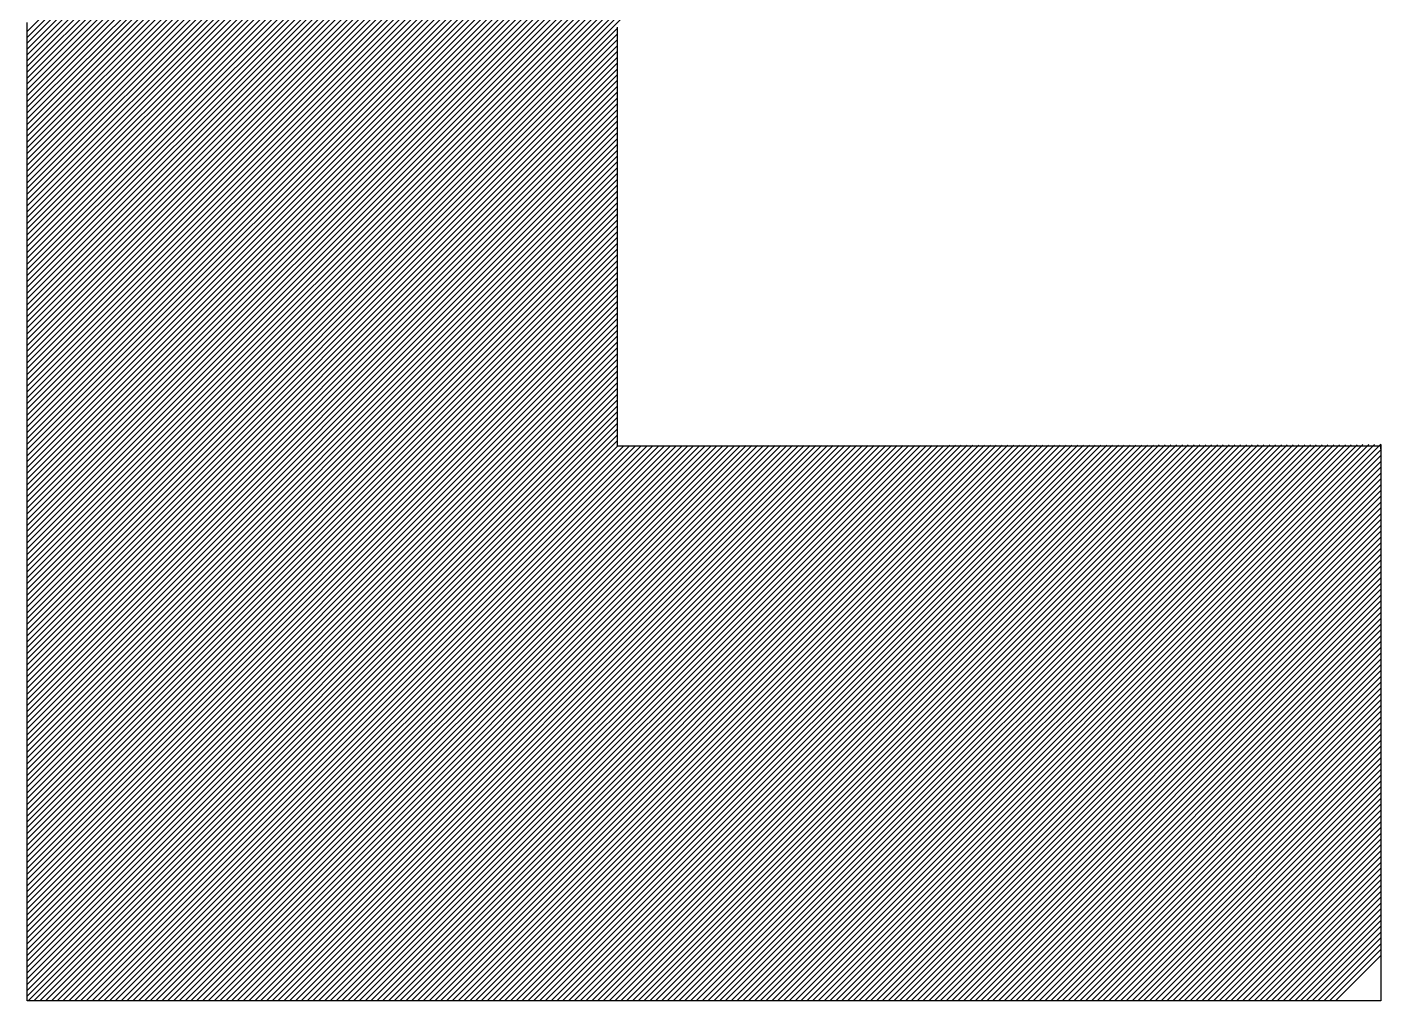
# Model space of a CAD drawing. Extents: x 3196 to 9141, y -1880 to 2325.
# Drawn here: x 8971.76 to 8988.24, y -1204.94 to -1193.09 of the extents above; entities that cross this region are included whole.
import ezdxf

# ---------------------------------------------------------------- set-up
doc = ezdxf.new("R2010")
doc.units = 0
doc.header["$MEASUREMENT"] = 0
doc.layers.add('1', color=1, linetype='CONTINUOUS')
doc.layers.add('10', color=10, linetype='CONTINUOUS')

msp = doc.modelspace()

# ---------------------------------------------------------------- linework, layer by layer
at = {"layer": '1', "linetype": 'Continuous'}
for p, q in [((8971.762268, -1200.211985), (8986.317018, -1185.657285)), ((8971.762268, -1200.141285), (8986.246318, -1185.657285)), ((8971.762268, -1200.070585), (8986.175568, -1185.657285)), ((8971.762268, -1199.999885), (8986.104868, -1185.657285)), ((8971.762268, -1199.929185), (8986.034168, -1185.657285)), ((8971.762268, -1199.858435), (8985.963468, -1185.657285)), ((8971.762268, -1199.787735), (8985.892718, -1185.657285)), ((8971.762268, -1199.717035), (8985.822018, -1185.657285)), ((8971.762268, -1199.646335), (8985.751318, -1185.657285)), ((8971.762268, -1199.575635), (8985.680618, -1185.657285)), ((8971.762268, -1199.504885), (8985.609918, -1185.657285)), ((8971.762268, -1199.434185), (8985.539168, -1185.657285)), ((8971.762268, -1199.363485), (8985.468468, -1185.657285)), ((8971.762268, -1199.292785), (8985.397768, -1185.657285)), ((8971.762268, -1199.222035), (8985.327068, -1185.657285)), ((8971.762268, -1199.151335), (8985.256368, -1185.657285)), ((8971.762268, -1199.080635), (8985.185618, -1185.657285)), ((8971.762268, -1199.009935), (8985.114918, -1185.657285)), ((8971.762268, -1198.939235), (8985.044218, -1185.657285)), ((8971.762268, -1198.868485), (8984.973518, -1185.657285)), ((8971.762268, -1198.797785), (8984.902768, -1185.657285)), ((8971.762268, -1198.727085), (8984.832068, -1185.657285)), ((8971.762268, -1198.656385), (8984.761368, -1185.657285)), ((8971.762268, -1198.585685), (8984.690668, -1185.657285)), ((8971.762268, -1198.514935), (8984.619968, -1185.657285)), ((8971.762268, -1198.444235), (8984.549218, -1185.657285)), ((8971.762268, -1198.373535), (8984.478518, -1185.657285)), ((8971.762268, -1198.302835), (8984.407818, -1185.657285)), ((8971.762268, -1198.232085), (8984.337118, -1185.657285)), ((8971.762268, -1198.161385), (8984.266418, -1185.657285)), ((8971.762268, -1198.090685), (8984.195668, -1185.657285)), ((8971.762268, -1198.019985), (8984.124968, -1185.657285)), ((8971.762268, -1197.949285), (8984.054268, -1185.657285)), ((8971.762268, -1197.878535), (8983.983568, -1185.657285)), ((8971.762268, -1197.807835), (8983.912818, -1185.657285)), ((8971.762268, -1197.737135), (8983.842118, -1185.657285)), ((8971.762268, -1197.666435), (8983.771418, -1185.657285)), ((8971.762268, -1197.595735), (8983.700718, -1185.657285)), ((8971.762268, -1197.524985), (8983.630018, -1185.657285)), ((8971.762268, -1197.454285), (8983.559268, -1185.657285)), ((8971.762268, -1197.383585), (8983.488568, -1185.657285)), ((8971.762268, -1197.312885), (8983.417868, -1185.657285)), ((8971.762268, -1197.242135), (8983.347168, -1185.657285)), ((8971.762268, -1197.171435), (8983.276468, -1185.657285)), ((8971.762268, -1197.100735), (8983.205718, -1185.657285)), ((8971.762268, -1197.030035), (8983.135018, -1185.657285)), ((8971.762268, -1196.959335), (8983.064318, -1185.657285)), ((8971.762268, -1196.888585), (8982.993618, -1185.657285)), ((8971.762268, -1196.817885), (8982.922868, -1185.657285)), ((8971.762268, -1196.747185), (8982.852168, -1185.657285)), ((8971.762268, -1196.676485), (8982.781468, -1185.657285)), ((8971.762268, -1196.605785), (8982.710768, -1185.657285)), ((8971.762268, -1196.535035), (8982.640068, -1185.657285)), ((8971.762268, -1196.464335), (8982.569318, -1185.657285)), ((8971.762268, -1196.393635), (8982.498618, -1185.657285)), ((8971.762268, -1196.322935), (8982.427918, -1185.657285)), ((8971.762268, -1196.252185), (8982.357218, -1185.657285)), ((8971.762268, -1196.181485), (8982.286518, -1185.657285)), ((8971.762268, -1196.110785), (8982.215768, -1185.657285)), ((8971.762268, -1196.040085), (8982.145068, -1185.657285)), ((8971.762268, -1195.969385), (8982.074368, -1185.657285)), ((8971.762268, -1195.898635), (8982.003668, -1185.657285)), ((8971.762268, -1195.827935), (8981.932918, -1185.657285)), ((8971.762268, -1195.757235), (8981.862218, -1185.657285)), ((8971.762268, -1195.686535), (8981.791518, -1185.657285)), ((8971.762268, -1195.615835), (8981.720818, -1185.657285)), ((8971.762268, -1195.545085), (8981.650118, -1185.657285)), ((8971.762268, -1195.474385), (8981.579368, -1185.657285)), ((8971.762268, -1195.403685), (8981.508668, -1185.657285)), ((8971.762268, -1195.332985), (8981.437968, -1185.657285)), ((8971.762268, -1195.262235), (8981.367268, -1185.657285)), ((8971.762268, -1195.191535), (8981.296568, -1185.657285)), ((8971.762268, -1195.120835), (8981.225818, -1185.657285)), ((8971.762268, -1195.050135), (8981.155118, -1185.657285)), ((8971.762268, -1194.979435), (8981.084418, -1185.657285)), ((8971.762268, -1194.908685), (8981.013718, -1185.657285)), ((8971.762268, -1194.837985), (8980.943018, -1185.657285)), ((8971.762268, -1194.767285), (8980.872268, -1185.657285)), ((8971.762268, -1194.696585), (8980.801568, -1185.657285)), ((8971.762268, -1194.625885), (8980.730868, -1185.657285)), ((8971.762268, -1194.555135), (8980.660168, -1185.657285)), ((8971.762268, -1194.484435), (8980.589418, -1185.657285)), ((8971.762268, -1194.413735), (8980.518718, -1185.657285)), ((8971.762268, -1194.343035), (8980.448018, -1185.657285)), ((8971.762268, -1194.272285), (8980.377318, -1185.657285)), ((8971.762268, -1194.201585), (8980.306618, -1185.657285)), ((8971.762268, -1194.130885), (8980.235868, -1185.657285)), ((8971.762268, -1194.060185), (8980.165168, -1185.657285)), ((8971.762268, -1193.989485), (8980.094468, -1185.657285)), ((8971.762268, -1193.918735), (8980.023768, -1185.657285)), ((8971.762268, -1193.848035), (8979.953068, -1185.657285)), ((8971.762268, -1193.777335), (8979.882318, -1185.657285)), ((8971.762268, -1193.706635), (8979.811618, -1185.657285)), ((8971.762268, -1193.635935), (8979.740918, -1185.657285)), ((8971.762268, -1193.565185), (8979.670218, -1185.657285)), ((8971.762268, -1193.494485), (8979.599468, -1185.657285)), ((8971.762268, -1193.423785), (8979.528768, -1185.657285)), ((8971.762268, -1193.353085), (8979.458068, -1185.657285)), ((8971.762268, -1193.282385), (8979.387368, -1185.657285)), ((8971.762268, -1193.211635), (8979.316668, -1185.657285)), ((8971.762268, -1193.140935), (8979.245918, -1185.657285)), ((8971.762268, -1200.282735), (8978.943768, -1193.101235)), ((8971.762268, -1200.353435), (8978.943768, -1193.171985)), ((8971.762268, -1200.424135), (8978.943768, -1193.242685)), ((8971.762268, -1200.494835), (8978.943768, -1193.313385)), ((8971.762268, -1200.565585), (8978.943768, -1193.384085)), ((8971.762268, -1200.636285), (8978.943768, -1193.454835)), ((8971.762268, -1200.706985), (8978.943768, -1193.525535)), ((8971.762268, -1200.777685), (8978.943768, -1193.596235)), ((8971.762268, -1200.848385), (8978.943768, -1193.666935)), ((8971.762268, -1200.919135), (8978.943768, -1193.737635)), ((8971.762268, -1200.989835), (8978.943768, -1193.808385)), ((8971.762268, -1201.060535), (8978.943768, -1193.879085)), ((8971.762268, -1201.131235), (8978.943768, -1193.949785)), ((8971.762268, -1201.201935), (8978.943768, -1194.020485)), ((8971.762268, -1201.272685), (8978.943768, -1194.091185)), ((8971.762268, -1201.343385), (8978.943768, -1194.161935)), ((8971.762268, -1201.414085), (8978.943768, -1194.232635)), ((8971.762268, -1201.484785), (8978.943768, -1194.303335)), ((8971.762268, -1201.555485), (8978.943768, -1194.374035)), ((8971.762268, -1201.626235), (8978.943768, -1194.444785)), ((8971.762268, -1201.696935), (8978.943768, -1194.515485)), ((8971.762268, -1201.767635), (8978.943768, -1194.586185)), ((8971.762268, -1201.838335), (8978.943768, -1194.656885)), ((8971.762268, -1201.909085), (8978.943768, -1194.727585)), ((8971.762268, -1201.979785), (8978.943768, -1194.798335)), ((8971.762268, -1202.050485), (8978.943768, -1194.869035)), ((8971.762268, -1202.121185), (8978.943768, -1194.939735)), ((8971.762268, -1202.191885), (8978.943768, -1195.010435)), ((8971.762268, -1202.262635), (8978.943768, -1195.081135)), ((8971.762268, -1202.333335), (8978.943768, -1195.151885)), ((8971.762268, -1202.404035), (8978.943768, -1195.222585)), ((8971.762268, -1202.474735), (8978.943768, -1195.293285)), ((8971.762268, -1202.545435), (8978.943768, -1195.363985)), ((8971.762268, -1202.616185), (8978.943768, -1195.434685)), ((8971.762268, -1202.686885), (8978.943768, -1195.505435)), ((8971.762268, -1202.757585), (8978.943768, -1195.576135)), ((8971.762268, -1202.828285), (8978.943768, -1195.646835)), ((8971.762268, -1202.899035), (8978.943768, -1195.717535)), ((8971.762268, -1202.969735), (8978.943768, -1195.788285)), ((8971.762268, -1203.040435), (8978.943768, -1195.858985)), ((8971.762268, -1203.111135), (8978.943768, -1195.929685)), ((8971.762268, -1203.181835), (8978.943768, -1196.000385)), ((8971.762268, -1203.252585), (8978.943768, -1196.071085)), ((8971.762268, -1203.323285), (8978.943768, -1196.141835)), ((8971.762268, -1203.393985), (8978.943768, -1196.212535)), ((8971.762268, -1203.464685), (8978.943768, -1196.283235)), ((8971.762268, -1203.535385), (8978.943768, -1196.353935)), ((8971.762268, -1203.606135), (8978.943768, -1196.424635)), ((8971.762268, -1203.676835), (8978.943768, -1196.495385)), ((8971.762268, -1203.747535), (8978.943768, -1196.566085)), ((8971.762268, -1203.818235), (8978.943768, -1196.636785)), ((8971.762268, -1203.888985), (8978.943768, -1196.707485)), ((8971.762268, -1203.959685), (8978.943768, -1196.778235)), ((8971.762268, -1204.030385), (8978.943768, -1196.848935)), ((8971.762268, -1204.101085), (8978.943768, -1196.919635)), ((8971.762268, -1204.171785), (8978.943768, -1196.990335)), ((8971.762268, -1204.242535), (8978.943768, -1197.061035)), ((8971.762268, -1204.313235), (8978.943768, -1197.131785)), ((8971.762268, -1204.383935), (8978.943768, -1197.202485)), ((8971.762268, -1204.454635), (8978.943768, -1197.273185)), ((8971.762268, -1204.525335), (8978.943768, -1197.343885)), ((8971.762268, -1204.596085), (8978.943768, -1197.414585)), ((8971.762268, -1204.666785), (8978.943768, -1197.485335)), ((8971.762268, -1204.737485), (8978.943768, -1197.556035)), ((8971.762268, -1204.808185), (8978.943768, -1197.626735)), ((8971.762268, -1204.878935), (8978.943768, -1197.697435)), ((8971.775168, -1204.936735), (8978.943768, -1197.768185)), ((8971.845868, -1204.936735), (8978.943768, -1197.838885)), ((8971.916568, -1204.936735), (8978.943768, -1197.909585)), ((8971.987318, -1204.936735), (8978.943768, -1197.980285)), ((8972.058018, -1204.936735), (8978.943768, -1198.050985)), ((8972.128718, -1204.936735), (8978.943768, -1198.121735)), ((8972.199418, -1204.936735), (8978.954018, -1198.182135)), ((8972.270118, -1204.936735), (8979.024868, -1198.182035)), ((8972.340868, -1204.936735), (8979.095668, -1198.181935)), ((8972.411568, -1204.936735), (8979.166518, -1198.181785)), ((8972.482268, -1204.936735), (8979.237318, -1198.181685)), ((8972.552968, -1204.936735), (8979.308168, -1198.181585)), ((8972.623668, -1204.936735), (8979.378968, -1198.181435)), ((8972.694418, -1204.936735), (8979.449818, -1198.181335)), ((8972.765118, -1204.936735), (8979.520618, -1198.181235)), ((8972.835818, -1204.936735), (8979.591468, -1198.181135)), ((8972.906518, -1204.936735), (8979.662268, -1198.180985)), ((8972.977268, -1204.936735), (8979.733118, -1198.180885)), ((8973.047968, -1204.936735), (8979.803918, -1198.180785)), ((8973.118668, -1204.936735), (8979.874768, -1198.180635)), ((8973.189368, -1204.936735), (8979.945568, -1198.180535)), ((8973.260068, -1204.936735), (8980.016418, -1198.180435)), ((8973.330818, -1204.936735), (8980.087218, -1198.180285)), ((8973.401518, -1204.936735), (8980.158068, -1198.180185)), ((8973.472218, -1204.936735), (8980.228868, -1198.180085)), ((8973.542918, -1204.936735), (8980.299718, -1198.179985)), ((8973.613618, -1204.936735), (8980.370518, -1198.179835)), ((8973.684368, -1204.936735), (8980.441368, -1198.179735)), ((8973.755068, -1204.936735), (8980.512218, -1198.179635)), ((8973.825768, -1204.936735), (8980.583018, -1198.179485)), ((8973.896468, -1204.936735), (8980.653868, -1198.179385)), ((8973.967218, -1204.936735), (8980.724668, -1198.179285)), ((8974.037918, -1204.936735), (8980.795518, -1198.179185)), ((8974.108618, -1204.936735), (8980.866318, -1198.179035)), ((8974.179318, -1204.936735), (8980.937168, -1198.178935)), ((8974.250018, -1204.936735), (8981.007968, -1198.178835)), ((8974.320768, -1204.936735), (8981.078818, -1198.178685)), ((8974.391468, -1204.936735), (8981.149618, -1198.178585)), ((8974.462168, -1204.936735), (8981.220468, -1198.178485)), ((8974.532868, -1204.936735), (8981.291268, -1198.178335)), ((8974.603568, -1204.936735), (8981.362118, -1198.178235)), ((8974.674318, -1204.936735), (8981.432918, -1198.178135)), ((8974.745018, -1204.936735), (8981.503768, -1198.178035)), ((8974.815718, -1204.936735), (8981.574568, -1198.177885)), ((8974.886418, -1204.936735), (8981.645418, -1198.177785)), ((8974.957118, -1204.936735), (8981.716218, -1198.177685)), ((8975.027868, -1204.936735), (8981.787068, -1198.177535)), ((8975.098568, -1204.936735), (8981.857868, -1198.177435)), ((8975.169268, -1204.936735), (8981.928718, -1198.177335)), ((8975.239968, -1204.936735), (8981.999518, -1198.177185)), ((8975.310718, -1204.936735), (8982.070368, -1198.177085)), ((8975.381418, -1204.936735), (8982.141168, -1198.176985)), ((8975.452118, -1204.936735), (8982.212018, -1198.176885)), ((8975.522818, -1204.936735), (8982.282818, -1198.176735)), ((8975.593518, -1204.936735), (8982.353668, -1198.176635)), ((8975.664268, -1204.936735), (8982.424468, -1198.176535)), ((8975.734968, -1204.936735), (8982.495318, -1198.176385)), ((8975.805668, -1204.936735), (8982.566118, -1198.176285)), ((8975.876368, -1204.936735), (8982.636968, -1198.176185)), ((8975.947068, -1204.936735), (8982.707768, -1198.176085)), ((8976.017818, -1204.936735), (8982.778618, -1198.175935)), ((8976.088518, -1204.936735), (8982.849418, -1198.175835)), ((8976.159218, -1204.936735), (8982.920268, -1198.175735)), ((8976.229918, -1204.936735), (8982.991068, -1198.175585)), ((8976.300668, -1204.936735), (8983.061918, -1198.175485)), ((8976.371368, -1204.936735), (8983.132718, -1198.175385)), ((8976.442068, -1204.936735), (8983.203568, -1198.175235)), ((8976.512768, -1204.936735), (8983.274368, -1198.175135)), ((8976.583468, -1204.936735), (8983.345218, -1198.175035)), ((8976.654218, -1204.936735), (8983.416018, -1198.174935)), ((8976.724918, -1204.936735), (8983.486868, -1198.174785)), ((8976.795618, -1204.936735), (8983.557668, -1198.174685)), ((8976.866318, -1204.936735), (8983.628518, -1198.174585)), ((8976.937018, -1204.936735), (8983.699318, -1198.174435)), ((8977.007768, -1204.936735), (8983.770168, -1198.174335)), ((8977.078468, -1204.936735), (8983.840968, -1198.174235)), ((8977.149168, -1204.936735), (8983.911818, -1198.174135)), ((8977.219868, -1204.936735), (8983.982618, -1198.173985)), ((8977.290618, -1204.936735), (8984.053468, -1198.173885)), ((8977.361318, -1204.936735), (8984.124268, -1198.173785)), ((8977.432018, -1204.936735), (8984.195118, -1198.173635)), ((8977.502718, -1204.936735), (8984.265968, -1198.173535)), ((8977.573418, -1204.936735), (8984.336768, -1198.173435)), ((8977.644168, -1204.936735), (8984.407618, -1198.173285)), ((8977.714868, -1204.936735), (8984.478418, -1198.173185)), ((8977.785568, -1204.936735), (8984.549268, -1198.173085)), ((8977.856268, -1204.936735), (8984.620068, -1198.172985)), ((8977.926968, -1204.936735), (8984.690918, -1198.172835)), ((8977.997718, -1204.936735), (8984.761718, -1198.172735)), ((8978.068418, -1204.936735), (8984.832568, -1198.172635)), ((8978.139118, -1204.936735), (8984.903368, -1198.172485)), ((8978.209818, -1204.936735), (8984.974218, -1198.172385)), ((8978.280568, -1204.936735), (8985.045018, -1198.172285)), ((8978.351268, -1204.936735), (8985.115868, -1198.172135)), ((8978.421968, -1204.936735), (8985.186668, -1198.172035)), ((8978.492668, -1204.936735), (8985.257518, -1198.171935)), ((8978.563368, -1204.936735), (8985.328318, -1198.171835)), ((8978.634118, -1204.936735), (8985.399168, -1198.171685)), ((8978.704818, -1204.936735), (8985.469968, -1198.171585)), ((8978.775518, -1204.936735), (8985.540818, -1198.171485)), ((8978.846218, -1204.936735), (8985.611618, -1198.171335)), ((8978.916918, -1204.936735), (8985.682468, -1198.171235)), ((8978.987668, -1204.936735), (8985.753268, -1198.171135)), ((8979.058368, -1204.936735), (8985.824118, -1198.171035)), ((8979.129068, -1204.936735), (8985.894918, -1198.170885)), ((8979.199768, -1204.936735), (8985.965768, -1198.170785)), ((8979.270518, -1204.936735), (8986.036568, -1198.170685)), ((8979.341218, -1204.936735), (8986.107418, -1198.170535)), ((8979.411918, -1204.936735), (8986.178218, -1198.170435)), ((8979.482618, -1204.936735), (8986.249068, -1198.170335)), ((8979.553318, -1204.936735), (8986.319868, -1198.170185)), ((8979.624068, -1204.936735), (8986.390718, -1198.170085)), ((8979.694768, -1204.936735), (8986.461518, -1198.169985)), ((8979.765468, -1204.936735), (8986.532368, -1198.169885)), ((8979.836168, -1204.936735), (8986.603168, -1198.169735)), ((8979.906868, -1204.936735), (8986.674018, -1198.169635)), ((8979.977618, -1204.936735), (8986.744818, -1198.169535)), ((8980.048318, -1204.936735), (8986.815668, -1198.169385)), ((8980.119018, -1204.936735), (8986.886468, -1198.169285)), ((8980.189718, -1204.936735), (8986.957318, -1198.169185)), ((8980.260468, -1204.936735), (8987.028118, -1198.169035)), ((8980.331168, -1204.936735), (8987.098968, -1198.168935)), ((8980.401868, -1204.936735), (8987.169768, -1198.168835)), ((8980.472568, -1204.936735), (8987.240618, -1198.168735)), ((8980.543268, -1204.936735), (8987.311418, -1198.168585)), ((8980.614018, -1204.936735), (8987.382268, -1198.168485)), ((8980.684718, -1204.936735), (8987.453068, -1198.168385)), ((8980.755418, -1204.936735), (8987.523918, -1198.168235)), ((8980.826118, -1204.936735), (8987.594718, -1198.168135)), ((8980.896818, -1204.936735), (8987.665568, -1198.168035)), ((8980.967568, -1204.936735), (8987.736368, -1198.167935)), ((8981.038268, -1204.936735), (8987.807218, -1198.167785)), ((8981.108968, -1204.936735), (8987.878018, -1198.167685)), ((8981.179668, -1204.936735), (8987.948868, -1198.167585)), ((8981.250418, -1204.936735), (8988.019718, -1198.167435)), ((8981.321118, -1204.936735), (8988.090518, -1198.167335)), ((8981.391818, -1204.936735), (8988.161368, -1198.167235)), ((8981.462518, -1204.936735), (8988.239468, -1198.159785)), ((8981.533218, -1204.936735), (8988.239468, -1198.230535)), ((8981.603968, -1204.936735), (8988.239468, -1198.301235)), ((8981.674668, -1204.936735), (8988.239468, -1198.371935)), ((8981.745368, -1204.936735), (8988.239468, -1198.442635)), ((8981.816068, -1204.936735), (8988.239468, -1198.513335)), ((8981.886768, -1204.936735), (8988.239468, -1198.584085)), ((8981.957518, -1204.936735), (8988.239468, -1198.654785)), ((8982.028218, -1204.936735), (8988.239468, -1198.725485)), ((8982.098918, -1204.936735), (8988.239468, -1198.796185)), ((8982.169618, -1204.936735), (8988.239468, -1198.866935)), ((8982.240318, -1204.936735), (8988.239468, -1198.937635)), ((8982.311068, -1204.936735), (8988.239468, -1199.008335)), ((8982.381768, -1204.936735), (8988.239468, -1199.079035)), ((8982.452468, -1204.936735), (8988.239468, -1199.149735)), ((8982.523168, -1204.936735), (8988.239468, -1199.220485)), ((8982.593918, -1204.936735), (8988.239468, -1199.291185)), ((8982.664618, -1204.936735), (8988.239468, -1199.361885)), ((8982.735318, -1204.936735), (8988.239468, -1199.432585)), ((8982.806018, -1204.936735), (8988.239468, -1199.503285)), ((8982.876718, -1204.936735), (8988.239468, -1199.574035)), ((8982.947468, -1204.936735), (8988.239468, -1199.644735)), ((8983.018168, -1204.936735), (8988.239468, -1199.715435)), ((8983.088868, -1204.936735), (8988.239468, -1199.786135)), ((8983.159568, -1204.936735), (8988.239468, -1199.856835)), ((8983.230268, -1204.936735), (8988.239468, -1199.927585)), ((8983.301018, -1204.936735), (8988.239468, -1199.998285)), ((8983.371718, -1204.936735), (8988.239468, -1200.068985)), ((8983.442418, -1204.936735), (8988.239468, -1200.139685)), ((8983.513118, -1204.936735), (8988.239468, -1200.210435)), ((8983.583868, -1204.936735), (8988.239468, -1200.281135)), ((8983.654568, -1204.936735), (8988.239468, -1200.351835)), ((8983.725268, -1204.936735), (8988.239468, -1200.422535)), ((8983.795968, -1204.936735), (8988.239468, -1200.493235)), ((8983.866668, -1204.936735), (8988.239468, -1200.563985)), ((8983.937418, -1204.936735), (8988.239468, -1200.634685)), ((8984.008118, -1204.936735), (8988.239468, -1200.705385)), ((8984.078818, -1204.936735), (8988.239468, -1200.776085)), ((8984.149518, -1204.936735), (8988.239468, -1200.846785)), ((8984.220218, -1204.936735), (8988.239468, -1200.917535)), ((8984.290968, -1204.936735), (8988.239468, -1200.988235)), ((8984.361668, -1204.936735), (8988.239468, -1201.058935)), ((8984.432368, -1204.936735), (8988.239468, -1201.129635)), ((8984.503068, -1204.936735), (8988.239468, -1201.200385)), ((8984.573818, -1204.936735), (8988.239468, -1201.271085)), ((8984.644518, -1204.936735), (8988.239468, -1201.341785)), ((8984.715218, -1204.936735), (8988.239468, -1201.412485)), ((8984.785918, -1204.936735), (8988.239468, -1201.483185)), ((8984.856618, -1204.936735), (8988.239468, -1201.553935)), ((8984.927368, -1204.936735), (8988.239468, -1201.624635)), ((8984.998068, -1204.936735), (8988.239468, -1201.695335)), ((8985.068768, -1204.936735), (8988.239468, -1201.766035)), ((8985.139468, -1204.936735), (8988.239468, -1201.836735)), ((8985.210168, -1204.936735), (8988.239468, -1201.907485)), ((8985.280918, -1204.936735), (8988.239468, -1201.978185)), ((8985.351618, -1204.936735), (8988.239468, -1202.048885)), ((8985.422318, -1204.936735), (8988.239468, -1202.119585)), ((8985.493018, -1204.936735), (8988.239468, -1202.190335)), ((8985.563768, -1204.936735), (8988.239468, -1202.261035)), ((8985.634468, -1204.936735), (8988.239468, -1202.331735)), ((8985.705168, -1204.936735), (8988.239468, -1202.402435)), ((8985.775868, -1204.936735), (8988.239468, -1202.473135)), ((8985.846568, -1204.936735), (8988.239468, -1202.543885)), ((8985.917318, -1204.936735), (8988.239468, -1202.614585)), ((8985.988018, -1204.936735), (8988.239468, -1202.685285)), ((8986.058718, -1204.936735), (8988.239468, -1202.755985)), ((8986.129418, -1204.936735), (8988.239468, -1202.826685)), ((8986.200118, -1204.936735), (8988.239468, -1202.897435)), ((8986.270868, -1204.936735), (8988.239468, -1202.968135)), ((8986.341568, -1204.936735), (8988.239468, -1203.038835)), ((8986.412268, -1204.936735), (8988.239468, -1203.109535)), ((8986.482968, -1204.936735), (8988.239468, -1203.180285)), ((8986.553718, -1204.936735), (8988.239468, -1203.250985)), ((8986.624418, -1204.936735), (8988.239468, -1203.321685)), ((8986.695118, -1204.936735), (8988.239468, -1203.392385)), ((8986.765818, -1204.936735), (8988.239468, -1203.463085)), ((8986.836518, -1204.936735), (8988.239468, -1203.533835)), ((8986.907268, -1204.936735), (8988.239468, -1203.604535)), ((8986.977968, -1204.936735), (8988.239468, -1203.675235)), ((8987.048668, -1204.936735), (8988.239468, -1203.745935)), ((8987.119368, -1204.936735), (8988.239468, -1203.816635)), ((8987.190068, -1204.936735), (8988.239468, -1203.887385)), ((8987.260818, -1204.936735), (8988.239468, -1203.958085)), ((8987.331518, -1204.936735), (8988.239468, -1204.028785)), ((8987.402218, -1204.936735), (8988.239468, -1204.099485)), ((8987.472918, -1204.936735), (8988.239468, -1204.170235)), ((8987.543668, -1204.936735), (8988.239468, -1204.240935)), ((8987.614368, -1204.936735), (8988.239468, -1204.311635)), ((8987.685068, -1204.936735), (8988.239468, -1204.382335))]:
    msp.add_line(p, q, dxfattribs=at)
at = {"layer": '10', "linetype": 'Continuous'}
msp.add_lwpolyline([(8978.943768, -1193.084835), (8978.943768, -1193.124985), (8978.943768, -1193.165185), (8978.943768, -1193.210385), (8978.943768, -1193.255585), (8978.943768, -1193.300785), (8978.943768, -1193.345985), (8978.943768, -1193.396185), (8978.943768, -1193.446435), (8978.943768, -1193.496635), (8978.943768, -1193.546835), (8978.943768, -1193.602085), (8978.943768, -1193.652335), (8978.943768, -1193.707585), (8978.943768, -1193.762785), (8978.943768, -1193.818035), (8978.943768, -1193.873285), (8978.943768, -1193.933535), (8978.943768, -1193.988785), (8978.943768, -1194.049035), (8978.943768, -1194.109335), (8978.943768, -1194.169585), (8978.943768, -1194.229835), (8978.943768, -1194.290135), (8978.943768, -1194.350385), (8978.943768, -1194.415685), (8978.943768, -1194.475935), (8978.943768, -1194.541235), (8978.943768, -1194.601485), (8978.943768, -1194.666785), (8978.943768, -1194.732035), (8978.943768, -1194.797335), (8978.943768, -1194.862635), (8978.943768, -1194.927885), (8978.943768, -1194.993185), (8978.943768, -1195.058485), (8978.943768, -1195.123785), (8978.943768, -1195.189035), (8978.943768, -1195.254335), (8978.943768, -1195.319635), (8978.943768, -1195.384885), (8978.943768, -1195.450185), (8978.943768, -1195.520485), (8978.943768, -1195.585785), (8978.943768, -1195.651085), (8978.943768, -1195.716385), (8978.943768, -1195.781635), (8978.943768, -1195.846935), (8978.943768, -1195.912235), (8978.943768, -1195.977485), (8978.943768, -1196.042785), (8978.943768, -1196.103035), (8978.943768, -1196.168335), (8978.943768, -1196.233635), (8978.943768, -1196.293885), (8978.943768, -1196.359185), (8978.943768, -1196.419435), (8978.943768, -1196.479685), (8978.943768, -1196.539985), (8978.943768, -1196.600235), (8978.943768, -1196.660485), (8978.943768, -1196.720785), (8978.943768, -1196.781035), (8978.943768, -1196.836285), (8978.943768, -1196.891485), (8978.943768, -1196.951785), (8978.943768, -1197.007035), (8978.943768, -1197.057235), (8978.943768, -1197.112485), (8978.943768, -1197.162685), (8978.943768, -1197.217935), (8978.943768, -1197.268135), (8978.943768, -1197.318385), (8978.943768, -1197.363585), (8978.943768, -1197.413785), (8978.943768, -1197.458985), (8978.943768, -1197.504185), (8978.943768, -1197.549385), (8978.943768, -1197.594585), (8978.943768, -1197.634785), (8978.943768, -1197.674935), (8978.943768, -1197.715135), (8978.943768, -1197.750285), (8978.943768, -1197.790435), (8978.943768, -1197.820585), (8978.943768, -1197.855735), (8978.943768, -1197.890885), (8978.943768, -1197.921035), (8978.943768, -1197.951135), (8978.943768, -1197.976285), (8978.943768, -1198.001385), (8978.943768, -1198.026485), (8978.943768, -1198.051585), (8978.943768, -1198.071685), (8978.943768, -1198.091785), (8978.943768, -1198.106835), (8978.943768, -1198.121885), (8978.943768, -1198.136985), (8978.943768, -1198.146985), (8978.943768, -1198.157035), (8978.943768, -1198.167085), (8978.943768, -1198.172135), (8978.943768, -1198.177135), (8978.943768, -1198.182185), (8978.948768, -1198.182185), (8978.953818, -1198.182185), (8978.963818, -1198.182185), (8978.973868, -1198.182185), (8978.993968, -1198.182185), (8979.009018, -1198.182185), (8979.034168, -1198.182185), (8979.059268, -1198.182185), (8979.084368, -1198.182185), (8979.119518, -1198.182185), (8979.149668, -1198.182185), (8979.189818, -1198.182185), (8979.224968, -1198.182185), (8979.270168, -1198.182185), (8979.315368, -1198.182185), (8979.360568, -1198.182185), (8979.410818, -1198.182185), (8979.461018, -1198.182185), (8979.516268, -1198.182185), (8979.576518, -1198.182185), (8979.636768, -1198.182185), (8979.697068, -1198.182185), (8979.762318, -1198.182185), (8979.827618, -1198.182185), (8979.892918, -1198.182185), (8979.963218, -1198.182185), (8980.038568, -1198.182185), (8980.108868, -1198.182185), (8980.189218, -1198.182185), (8980.264518, -1198.182185), (8980.344868, -1198.182185), (8980.425218, -1198.182185), (8980.510618, -1198.182185), (8980.595968, -1198.182185), (8980.681368, -1198.182185), (8980.766718, -1198.182185), (8980.857118, -1198.182185), (8980.947518, -1198.182185), (8981.042968, -1198.182185), (8981.133368, -1198.182185), (8981.228768, -1198.182185), (8981.324168, -1198.182185), (8981.424618, -1198.182185), (8981.520018, -1198.182185), (8981.620468, -1198.182185), (8981.720918, -1198.182185), (8981.821368, -1198.182185), (8981.921818, -1198.182185), (8982.027268, -1198.182185), (8982.132718, -1198.182185), (8982.233168, -1198.182185), (8982.338618, -1198.182185), (8982.444068, -1198.182185), (8982.549568, -1198.182185), (8982.660018, -1198.182185), (8982.765518, -1198.182185), (8982.875968, -1198.182185), (8982.981418, -1198.182185), (8983.091918, -1198.182185), (8983.197368, -1198.182185), (8983.307868, -1198.182185), (8983.418368, -1198.182185), (8983.523818, -1198.182185), (8983.634318, -1198.182185), (8983.744768, -1198.182185), (8983.850268, -1198.182185), (8983.960718, -1198.182185), (8984.071218, -1198.182185), (8984.176668, -1198.182185), (8984.287168, -1198.182185), (8984.392618, -1198.182185), (8984.503118, -1198.182185), (8984.608568, -1198.182185), (8984.714018, -1198.182185), (8984.819468, -1198.182185), (8984.924968, -1198.182185), (8985.030418, -1198.182185), (8985.135868, -1198.182185), (8985.236318, -1198.182185), (8985.336768, -1198.182185), (8985.442218, -1198.182185), (8985.542668, -1198.182185), (8985.643118, -1198.182185), (8985.738518, -1198.182185), (8985.838968, -1198.182185), (8985.934368, -1198.182185), (8986.029818, -1198.182185), (8986.120168, -1198.182185), (8986.215618, -1198.182185), (8986.306018, -1198.182185), (8986.396418, -1198.182185), (8986.481768, -1198.182185), (8986.572168, -1198.182185), (8986.657568, -1198.182185), (8986.737918, -1198.182185), (8986.823268, -1198.182185), (8986.903618, -1198.182185), (8986.978968, -1198.182185), (8987.054268, -1198.182185), (8987.129618, -1198.182185), (8987.204918, -1198.182185), (8987.275268, -1198.182185), (8987.345568, -1198.182185), (8987.410868, -1198.182185), (8987.476118, -1198.182185), (8987.536418, -1198.182185), (8987.596668, -1198.182185), (8987.651918, -1198.182185), (8987.707118, -1198.182185), (8987.762368, -1198.182185), (8987.812618, -1198.182185), (8987.862818, -1198.182185), (8987.908018, -1198.182185), (8987.948218, -1198.182185), (8987.988368, -1198.182185), (8988.028568, -1198.182185), (8988.058668, -1198.182185), (8988.093818, -1198.182185), (8988.118968, -1198.182185), (8988.149068, -1198.182185), (8988.169168, -1198.182185), (8988.189268, -1198.182185), (8988.204318, -1198.182185), (8988.219368, -1198.182185), (8988.229418, -1198.182185), (8988.239468, -1198.182185), (8988.239468, -1198.187185), (8988.239468, -1198.197235), (8988.239468, -1198.207285), (8988.239468, -1198.217335), (8988.239468, -1198.167085), (8988.239468, -1198.182185), (8988.239468, -1198.202235), (8988.239468, -1198.287635), (8988.239468, -1198.307735), (8988.239468, -1198.332835), (8988.239468, -1198.357935), (8988.239468, -1198.388085), (8988.239468, -1198.418185), (8988.239468, -1198.453335), (8988.239468, -1198.488485), (8988.239468, -1198.523635), (8988.239468, -1198.558835), (8988.239468, -1198.598985), (8988.239468, -1198.644185), (8988.239468, -1198.684385), (8988.239468, -1198.729585), (8988.239468, -1198.779785), (8988.239468, -1198.824985), (8988.239468, -1198.875185), (8988.239468, -1198.925435), (8988.239468, -1198.980685), (8988.239468, -1199.030885), (8988.239468, -1199.086135), (8988.239468, -1199.146385), (8988.239468, -1199.201635), (8988.239468, -1199.261885), (8988.239468, -1199.322135), (8988.239468, -1199.387435), (8988.239468, -1199.447685), (8988.239468, -1199.512985), (8988.239468, -1199.578285), (8988.239468, -1199.643585), (8988.239468, -1199.708835), (8988.239468, -1199.779135), (8988.239468, -1199.844435), (8988.239468, -1199.914735), (8988.239468, -1199.985085), (8988.239468, -1200.060385), (8988.239468, -1200.130685), (8988.239468, -1200.206035), (8988.239468, -1200.276335), (8988.239468, -1200.351685), (8988.239468, -1200.426985), (8988.239468, -1200.502335), (8988.239468, -1200.577635), (8988.239468, -1200.652985), (8988.239468, -1200.733335), (8988.239468, -1200.808685), (8988.239468, -1200.883985), (8988.239468, -1200.964335), (8988.239468, -1201.039685), (8988.239468, -1201.120035), (8988.239468, -1201.200385), (8988.239468, -1201.275735), (8988.239468, -1201.356085), (8988.239468, -1201.436435), (8988.239468, -1201.516785), (8988.239468, -1201.592085), (8988.239468, -1201.672435), (8988.239468, -1201.752785), (8988.239468, -1201.833135), (8988.239468, -1201.908485), (8988.239468, -1201.988835), (8988.239468, -1202.069185), (8988.239468, -1202.144535), (8988.239468, -1202.224885), (8988.239468, -1202.300185), (8988.239468, -1202.380535), (8988.239468, -1202.455885), (8988.239468, -1202.531235), (8988.239468, -1202.606535), (8988.239468, -1202.681885), (8988.239468, -1202.757185), (8988.239468, -1202.832535), (8988.239468, -1202.907885), (8988.239468, -1202.978185), (8988.239468, -1203.053485), (8988.239468, -1203.123835), (8988.239468, -1203.194135), (8988.239468, -1203.264435), (8988.239468, -1203.334735), (8988.239468, -1203.400035), (8988.239468, -1203.470335), (8988.239468, -1203.535635), (8988.239468, -1203.600885), (8988.239468, -1203.661185), (8988.239468, -1203.726435), (8988.239468, -1203.786735), (8988.239468, -1203.846985), (8988.239468, -1203.907235), (8988.239468, -1203.967485), (8988.239468, -1204.022735), (8988.239468, -1204.077985), (8988.239468, -1204.133235), (8988.239468, -1204.183435), (8988.239468, -1204.238685), (8988.239468, -1204.288935), (8988.239468, -1204.334135), (8988.239468, -1204.384335), (8988.239468, -1204.424485), (8988.239468, -1204.469685), (8988.239468, -1204.509885), (8988.239468, -1204.550035), (8988.239468, -1204.590235), (8988.239468, -1204.625385), (8988.239468, -1204.660535), (8988.239468, -1204.695685), (8988.239468, -1204.725835), (8988.239468, -1204.755985), (8988.239468, -1204.781085), (8988.239468, -1204.806185), (8988.239468, -1204.831285), (8988.239468, -1204.851385), (8988.239468, -1204.866435), (8988.239468, -1204.886535), (8988.239468, -1204.896585), (8988.239468, -1204.911635), (8988.239468, -1204.921685), (8988.239468, -1204.926685), (8988.239468, -1204.931735), (8988.239468, -1204.936735), (8988.234468, -1204.936735), (8988.224418, -1204.936735), (8988.204318, -1204.936735), (8988.179218, -1204.936735), (8988.154118, -1204.936735), (8988.118968, -1204.936735), (8988.078768, -1204.936735), (8988.033568, -1204.936735), (8987.983368, -1204.936735), (8987.928118, -1204.936735), (8987.867868, -1204.936735), (8987.797518, -1204.936735), (8987.727218, -1204.936735), (8987.651918, -1204.936735), (8987.571568, -1204.936735), (8987.491218, -1204.936735), (8987.400818, -1204.936735), (8987.305368, -1204.936735), (8987.209968, -1204.936735), (8987.109518, -1204.936735), (8986.999018, -1204.936735), (8986.888568, -1204.936735), (8986.778068, -1204.936735), (8986.657568, -1204.936735), (8986.537018, -1204.936735), (8986.411468, -1204.936735), (8986.285918, -1204.936735), (8986.150318, -1204.936735), (8986.014718, -1204.936735), (8985.879118, -1204.936735), (8985.733518, -1204.936735), (8985.592868, -1204.936735), (8985.442218, -1204.936735), (8985.291568, -1204.936735), (8985.135868, -1204.936735), (8984.980218, -1204.936735), (8984.824518, -1204.936735), (8984.663818, -1204.936735), (8984.498068, -1204.936735), (8984.332368, -1204.936735), (8984.161618, -1204.936735), (8983.990868, -1204.936735), (8983.820118, -1204.936735), (8983.644368, -1204.936735), (8983.468568, -1204.936735), (8983.292818, -1204.936735), (8983.112018, -1204.936735), (8982.931218, -1204.936735), (8982.745418, -1204.936735), (8982.564618, -1204.936735), (8982.378818, -1204.936735), (8982.192968, -1204.936735), (8982.002168, -1204.936735), (8981.816318, -1204.936735), (8981.625518, -1204.936735), (8981.434668, -1204.936735), (8981.243818, -1204.936735), (8981.052968, -1204.936735), (8980.862168, -1204.936735), (8980.671318, -1204.936735), (8980.475468, -1204.936735), (8980.284618, -1204.936735), (8980.088768, -1204.936735), (8979.897918, -1204.936735), (8979.702068, -1204.936735), (8979.511218, -1204.936735), (8979.315368, -1204.936735), (8979.124568, -1204.936735), (8978.933718, -1204.936735), (8978.742868, -1204.936735), (8978.552018, -1204.936735), (8978.361218, -1204.936735), (8978.170368, -1204.936735), (8977.984568, -1204.936735), (8977.793718, -1204.936735), (8977.607918, -1204.936735), (8977.422068, -1204.936735), (8977.241318, -1204.936735), (8977.055468, -1204.936735), (8976.874668, -1204.936735), (8976.698918, -1204.936735), (8976.518118, -1204.936735), (8976.342368, -1204.936735), (8976.166568, -1204.936735), (8975.995818, -1204.936735), (8975.825068, -1204.936735), (8975.659368, -1204.936735), (8975.493618, -1204.936735), (8975.327918, -1204.936735), (8975.167218, -1204.936735), (8975.006518, -1204.936735), (8974.850818, -1204.936735), (8974.700168, -1204.936735), (8974.549518, -1204.936735), (8974.398818, -1204.936735), (8974.253218, -1204.936735), (8974.112568, -1204.936735), (8973.977018, -1204.936735), (8973.841418, -1204.936735), (8973.705818, -1204.936735), (8973.580268, -1204.936735), (8973.454718, -1204.936735), (8973.334168, -1204.936735), (8973.218668, -1204.936735), (8973.103168, -1204.936735), (8972.992668, -1204.936735), (8972.887218, -1204.936735), (8972.786768, -1204.936735), (8972.686318, -1204.936735), (8972.595968, -1204.936735), (8972.505568, -1204.936735), (8972.420168, -1204.936735), (8972.344868, -1204.936735), (8972.269518, -1204.936735), (8972.199218, -1204.936735), (8972.133918, -1204.936735), (8972.073668, -1204.936735), (8972.018418, -1204.936735), (8971.968218, -1204.936735), (8971.923018, -1204.936735), (8971.882818, -1204.936735), (8971.847668, -1204.936735), (8971.817518, -1204.936735), (8971.797468, -1204.936735), (8971.777368, -1204.936735), (8971.767318, -1204.936735), (8971.762268, -1204.936735), (8971.762268, -1204.931735), (8971.762268, -1204.921685), (8971.762268, -1204.896585), (8971.762268, -1204.861435), (8971.762268, -1204.816235), (8971.762268, -1204.760985), (8971.762268, -1204.695685), (8971.762268, -1204.615335), (8971.762268, -1204.529985), (8971.762268, -1204.434535), (8971.762268, -1204.324085), (8971.762268, -1204.208585), (8971.762268, -1204.083035), (8971.762268, -1203.947435), (8971.762268, -1203.806785), (8971.762268, -1203.651135), (8971.762268, -1203.490435), (8971.762268, -1203.319685), (8971.762268, -1203.138885), (8971.762268, -1202.953085), (8971.762268, -1202.757185), (8971.762268, -1202.556335), (8971.762268, -1202.345385), (8971.762268, -1202.129435), (8971.762268, -1201.903485), (8971.762268, -1201.672435), (8971.762268, -1201.431385), (8971.762268, -1201.185335), (8971.762268, -1200.934235), (8971.762268, -1200.678085), (8971.762268, -1200.411935), (8971.762268, -1200.140735), (8971.762268, -1199.864535), (8971.762268, -1199.583285), (8971.762268, -1199.297035), (8971.762268, -1199.000735), (8971.762268, -1198.704435), (8971.762268, -1198.403135), (8971.762268, -1198.091785), (8971.762268, -1197.780385), (8971.762268, -1197.464035), (8971.762268, -1197.142585), (8971.762268, -1196.816185), (8971.762268, -1196.489735), (8971.762268, -1196.158285), (8971.762268, -1195.821835), (8971.762268, -1195.480335), (8971.762268, -1195.138835), (8971.762268, -1194.792335), (8971.762268, -1194.445785), (8971.762268, -1194.094235), (8971.762268, -1193.742735), (8971.762268, -1193.386135), (8971.762268, -1193.029585)], dxfattribs=at)

doc.saveas('drawing.dxf')
